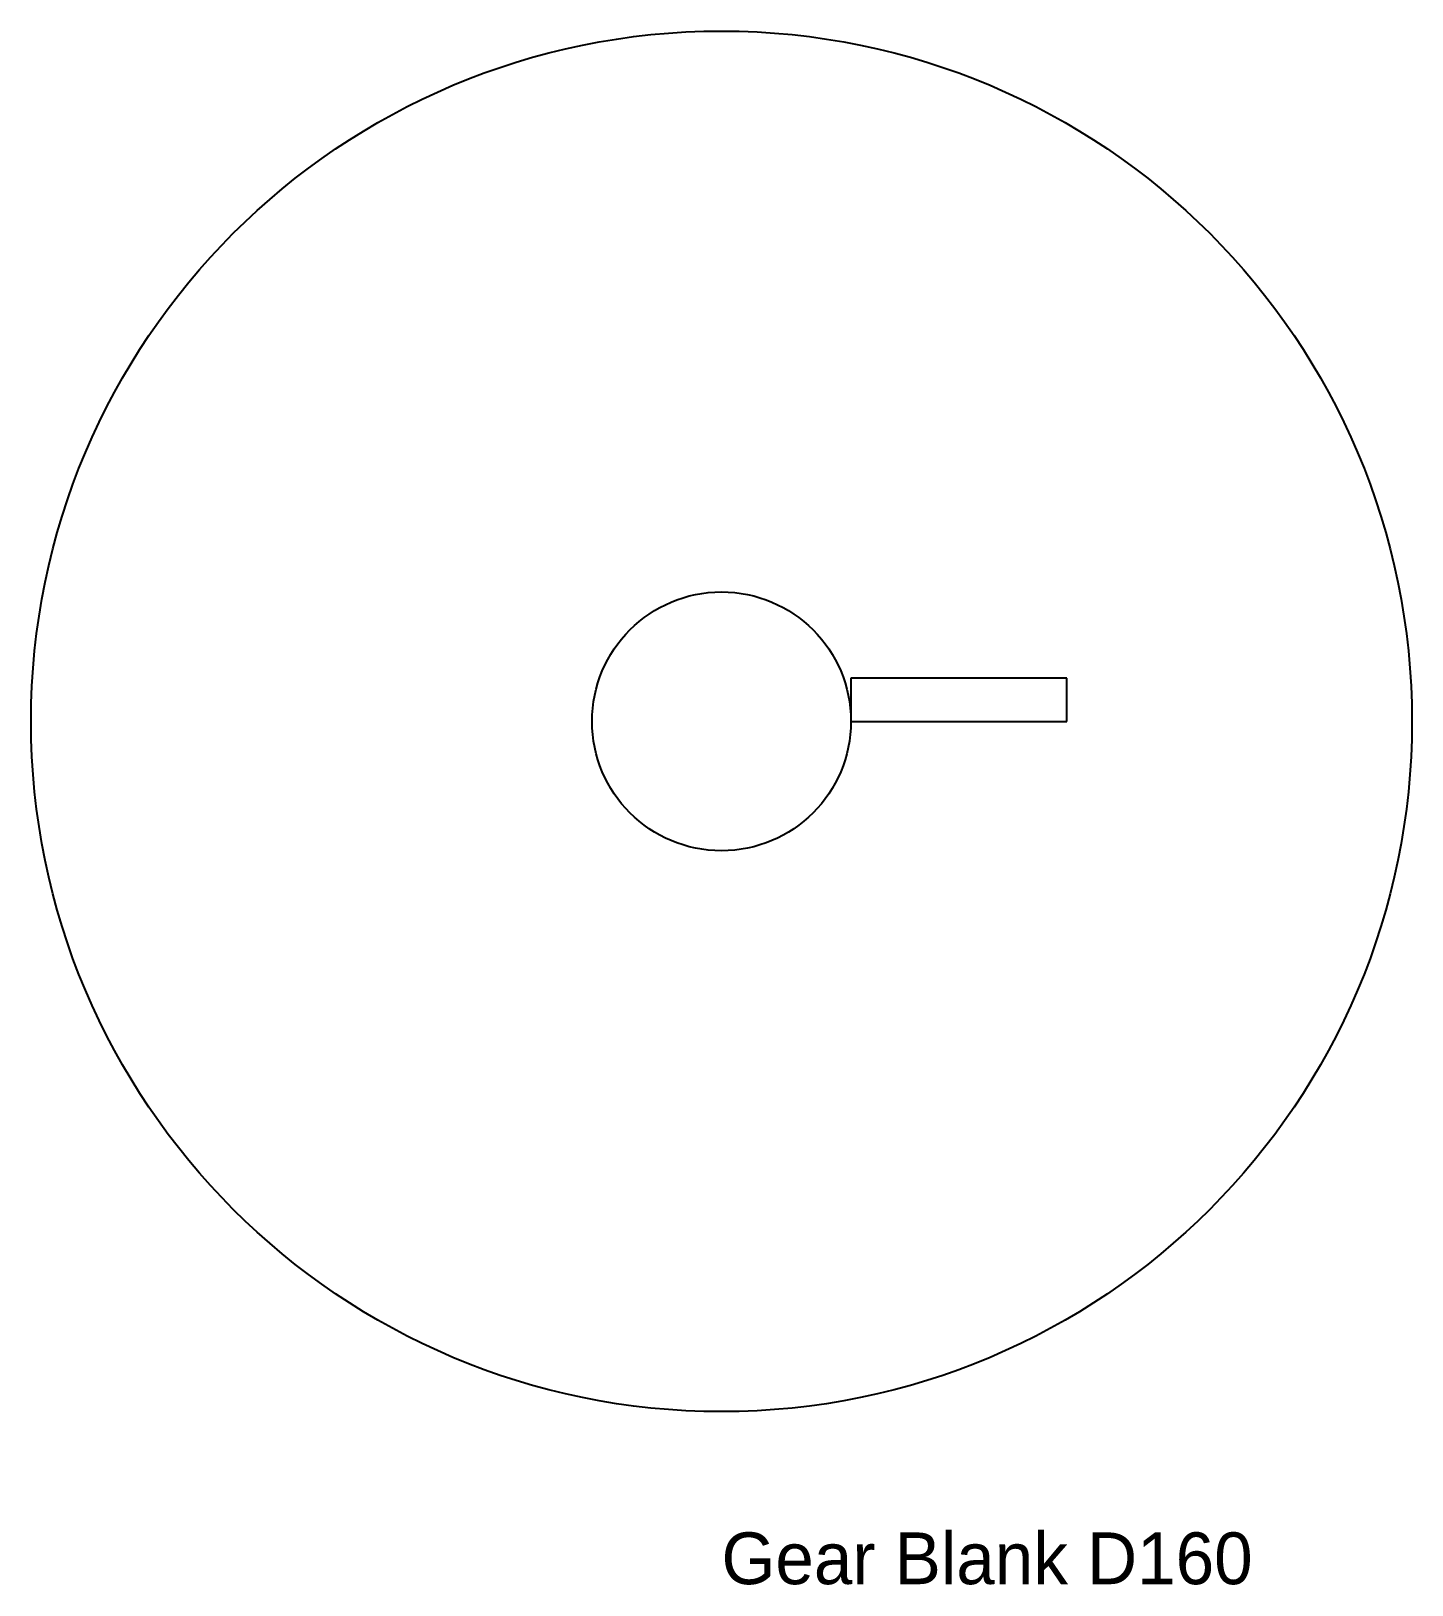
# Model space of a CAD drawing. Header units: metres. Extents: x -80 to 80, y -100 to 80.
import ezdxf

# ---------------------------------------------------------------- set-up
doc = ezdxf.new("R2010")
doc.units = ezdxf.units.M

msp = doc.modelspace()

# ---------------------------------------------------------------- linework, layer by layer
for p, q in [((40, 5), (15, 5)), ((15, 5), (15, 0)), ((40, 0), (40, 5)), ((15, 0), (40, 0))]:
    msp.add_line(p, q)
for radius in [80, 15]:
    msp.add_circle((0, 0), radius)

# ---------------------------------------------------------------- texts
at = {"layer": 'TEXT'}
msp.add_text('Gear Blank D160', height=6, dxfattribs=at).set_placement((0, -100))

doc.saveas('drawing.dxf')
